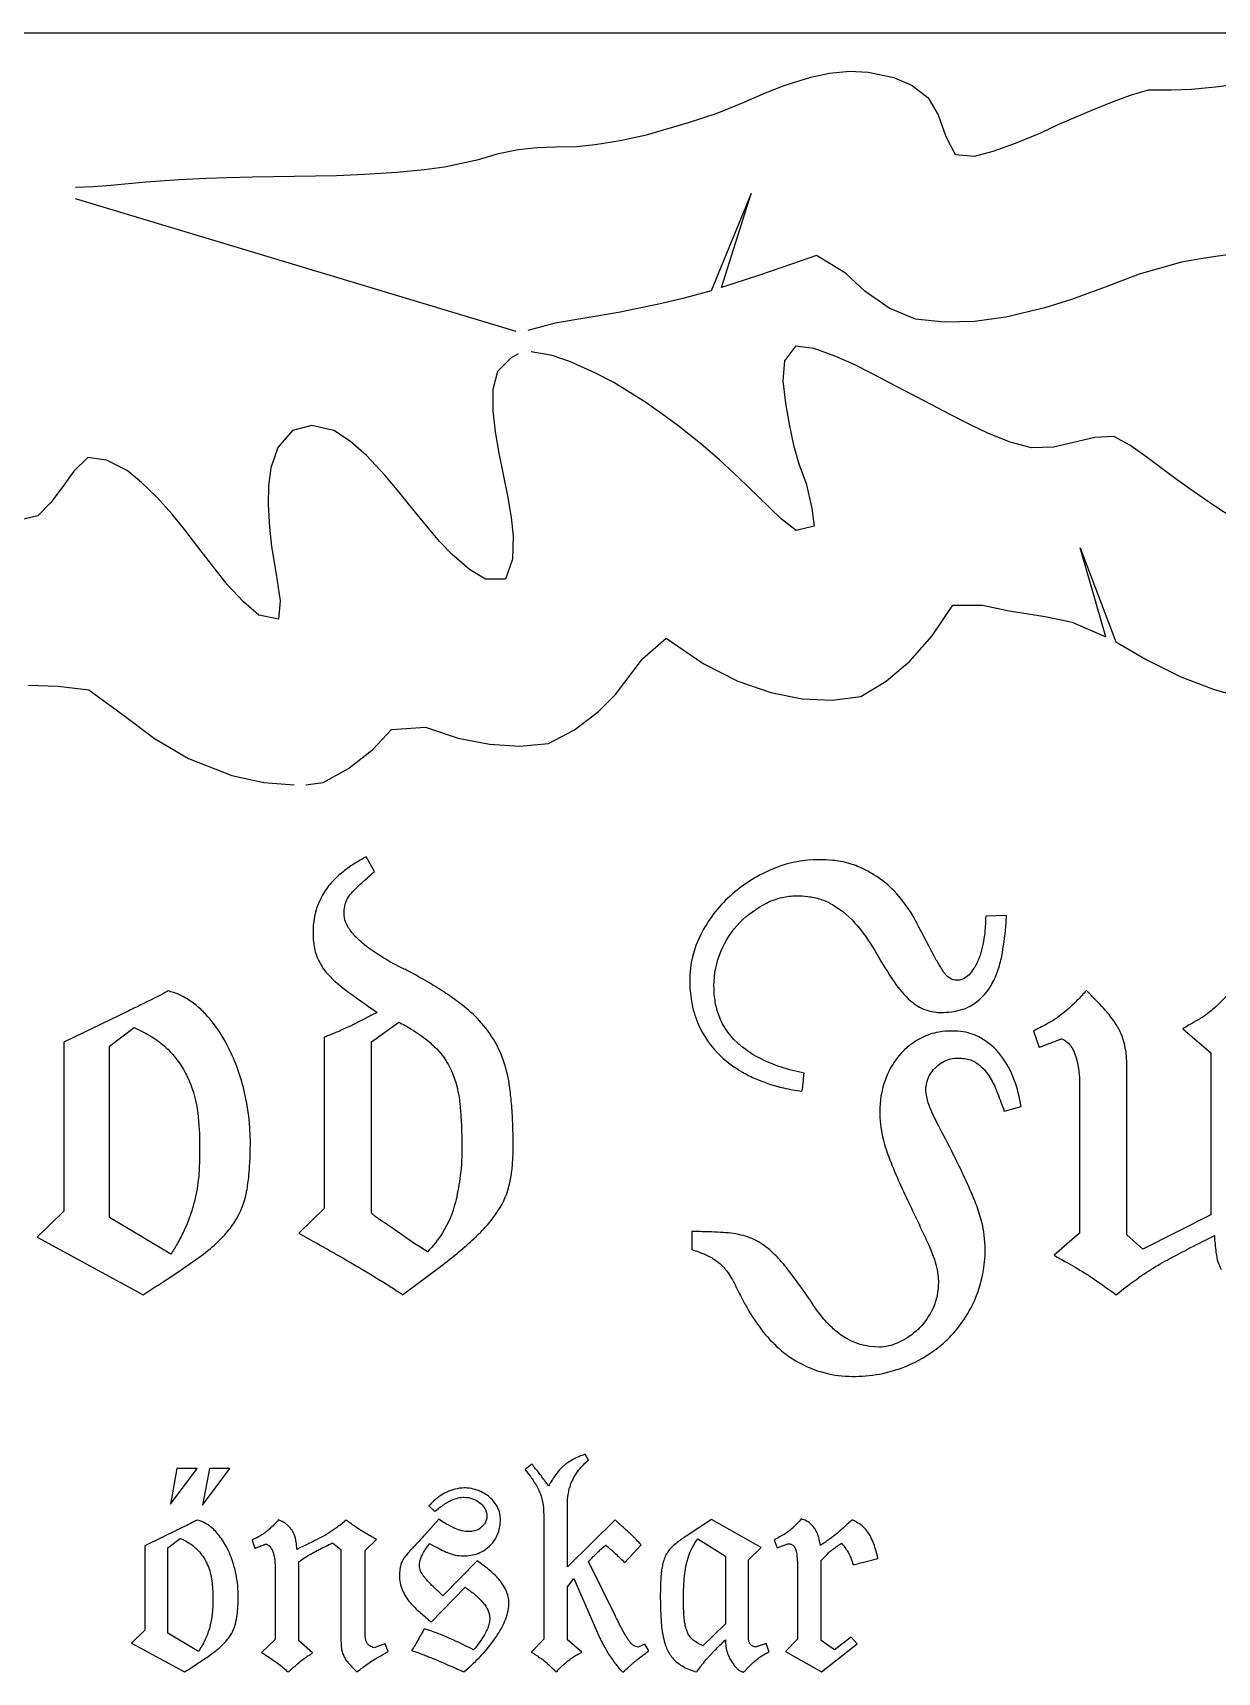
# Model space of a CAD drawing. Extents: x 9 to 156, y 170 to 274.
# Drawn here: x 38.55 to 71.75, y 228.34 to 274.33 of the extents above; entities that cross this region are included whole.
import ezdxf

# ---------------------------------------------------------------- set-up
doc = ezdxf.new("R2010")
doc.units = 0
for name, color, linetype in [('40FF', 7, 'CONTINUOUS'), ('BORDER', 7, 'CONTINUOUS'), ('TEXT', 7, 'CONTINUOUS')]:
    doc.layers.add(name, color=color, linetype=linetype)

msp = doc.modelspace()

# ---------------------------------------------------------------- linework, layer by layer
at = {"layer": '40FF', "color": 5}
for p, q in [((60.361, 273.084), (60.888, 273.195)), ((60.888, 273.195), (61.448, 273.251)), ((61.448, 273.251), (61.972, 273.225)), ((61.972, 273.225), (62.69, 273.077)), ((59.09, 272.646), (59.62, 272.85)), ((59.62, 272.85), (60.361, 273.084)), ((62.69, 273.077), (63.201, 272.853)), ((63.201, 272.853), (63.649, 272.507)), ((69.321, 272.58), (69.828, 272.727)), ((69.828, 272.727), (70.468, 272.727)), ((70.468, 272.727), (71.033, 272.752)), ((71.033, 272.752), (71.711, 272.813)), ((71.711, 272.813), (72.479, 272.908)), ((57.733, 272.08), (58.497, 272.381)), ((58.497, 272.381), (59.09, 272.646)), ((63.649, 272.507), (63.935, 272.028)), ((68.171, 272.13), (68.821, 272.395)), ((68.821, 272.395), (69.321, 272.58)), ((55.755, 271.469), (56.937, 271.81)), ((56.937, 271.81), (57.733, 272.08)), ((63.935, 272.028), (64.146, 271.418)), ((67.296, 271.754), (68.171, 272.13)), ((55.016, 271.308), (55.755, 271.469)), ((64.146, 271.418), (64.405, 270.914)), ((66.097, 271.238), (66.809, 271.525)), ((66.809, 271.525), (67.296, 271.754)), ((51.042, 270.774), (51.608, 270.947)), ((51.608, 270.947), (52.162, 271.055)), ((52.162, 271.055), (52.689, 271.112)), ((52.689, 271.112), (53.205, 271.133)), ((53.205, 271.133), (53.795, 271.138)), ((53.795, 271.138), (54.317, 271.195)), ((54.317, 271.195), (55.016, 271.308)), ((64.405, 270.914), (64.955, 270.869)), ((64.955, 270.869), (65.478, 271.011)), ((65.478, 271.011), (66.097, 271.238)), ((47.852, 270.361), (48.754, 270.417)), ((48.754, 270.417), (49.533, 270.492)), ((49.533, 270.492), (50.089, 270.567)), ((50.089, 270.567), (51.042, 270.774)), ((39.75, 269.998), (40.243, 270.021)), ((40.243, 270.021), (40.738, 270.059)), ((40.738, 270.059), (41.723, 270.149)), ((41.723, 270.149), (42.656, 270.216)), ((42.656, 270.216), (43.423, 270.252)), ((43.423, 270.252), (43.99, 270.272)), ((43.99, 270.272), (44.706, 270.289)), ((44.706, 270.289), (45.889, 270.312)), ((45.889, 270.312), (47.064, 270.329)), ((47.064, 270.329), (47.852, 270.361)), ((52.105, 265.949), (39.75, 269.671)), ((58.691, 269.825), (57.572, 267.096)), ((57.86, 267.183), (58.691, 269.825)), ((72.493, 268.169), (71.395, 268.013)), ((59.576, 267.757), (58.927, 267.528)), ((60.519, 268.08), (59.576, 267.757)), ((61.335, 267.587), (60.519, 268.08)), ((70.752, 267.894), (69.572, 267.559)), ((71.395, 268.013), (70.752, 267.894)), ((58.927, 267.528), (57.86, 267.183)), ((61.874, 267.087), (61.335, 267.587)), ((68.617, 267.2), (67.666, 266.851)), ((69.572, 267.559), (68.617, 267.2)), ((56.186, 266.738), (54.973, 266.487)), ((56.776, 266.877), (56.186, 266.738)), ((57.572, 267.096), (56.776, 266.877)), ((62.556, 266.606), (61.874, 267.087)), ((67.666, 266.851), (66.925, 266.617)), ((54.085, 266.335), (53.2, 266.19)), ((54.973, 266.487), (54.085, 266.335)), ((63.295, 266.298), (62.556, 266.606)), ((64.106, 266.213), (63.295, 266.298)), ((65.829, 266.355), (64.952, 266.236)), ((66.925, 266.617), (65.829, 266.355)), ((53.2, 266.19), (52.434, 265.98)), ((64.952, 266.236), (64.106, 266.213)), ((53.109, 265.274), (52.519, 265.384)), ((59.933, 265.542), (59.624, 265.125)), ((60.456, 265.476), (59.933, 265.542)), ((61.067, 265.255), (60.456, 265.476)), ((51.958, 265.209), (51.581, 264.833)), ((52.159, 265.33), (51.958, 265.209)), ((53.628, 265.098), (53.109, 265.274)), ((54.325, 264.78), (53.628, 265.098)), ((59.624, 265.125), (59.576, 264.57)), ((61.559, 265.033), (61.067, 265.255)), ((62.076, 264.777), (61.559, 265.033)), ((51.581, 264.833), (51.446, 264.325)), ((54.84, 264.52), (54.325, 264.78)), ((55.285, 264.243), (54.84, 264.52)), ((59.576, 264.57), (59.65, 263.943)), ((62.75, 264.421), (62.076, 264.777)), ((51.446, 264.325), (51.446, 263.725)), ((55.733, 263.957), (55.285, 264.243)), ((63.562, 263.995), (62.75, 264.421)), ((64.253, 263.633), (63.562, 263.995)), ((51.446, 263.725), (51.516, 263.137)), ((56.185, 263.646), (55.733, 263.957)), ((56.638, 263.313), (56.185, 263.646)), ((59.65, 263.943), (59.751, 263.357)), ((64.836, 263.338), (64.253, 263.633)), ((45.835, 263.174), (45.419, 262.695)), ((46.373, 263.317), (45.835, 263.174)), ((46.992, 263.179), (46.373, 263.317)), ((47.456, 262.869), (46.992, 263.179)), ((51.516, 263.137), (51.617, 262.543)), ((57.224, 262.848), (56.638, 263.313)), ((59.751, 263.357), (59.881, 262.766)), ((65.326, 263.103), (64.836, 263.338)), ((65.95, 262.847), (65.326, 263.103)), ((45.419, 262.695), (45.22, 262.128)), ((47.907, 262.469), (47.456, 262.869)), ((57.799, 262.356), (57.224, 262.848)), ((59.881, 262.766), (60.029, 262.243)), ((66.553, 262.693), (65.95, 262.847)), ((67.165, 262.706), (66.553, 262.693)), ((67.726, 262.835), (67.165, 262.706)), ((68.321, 262.98), (67.726, 262.835)), ((68.856, 263.008), (68.321, 262.98)), ((69.307, 262.762), (68.856, 263.008)), ((69.755, 262.446), (69.307, 262.762)), ((40.093, 262.422), (39.706, 262.031)), ((40.613, 262.341), (40.093, 262.422)), ((41.193, 262.049), (40.613, 262.341)), ((45.22, 262.128), (45.163, 261.621)), ((48.427, 261.911), (47.907, 262.469)), ((51.617, 262.543), (51.86, 261.345)), ((58.356, 261.841), (57.799, 262.356)), ((60.029, 262.243), (60.228, 261.686)), ((70.465, 261.913), (69.755, 262.446)), ((39.706, 262.031), (39.399, 261.617)), ((41.601, 261.72), (41.193, 262.049)), ((42.018, 261.315), (41.601, 261.72)), ((48.809, 261.454), (48.427, 261.911)), ((58.883, 261.323), (58.356, 261.841)), ((60.228, 261.686), (60.393, 260.993)), ((70.994, 261.529), (70.465, 261.913)), ((39.399, 261.617), (39.056, 261.154)), ((42.458, 260.829), (42.018, 261.315)), ((45.163, 261.621), (45.152, 261.095)), ((49.24, 260.922), (48.809, 261.454)), ((51.86, 261.345), (51.959, 260.734)), ((59.537, 260.684), (58.883, 261.323)), ((71.66, 261.07), (70.994, 261.529)), ((38.689, 260.777), (38.175, 260.655)), ((39.056, 261.154), (38.689, 260.777)), ((42.817, 260.392), (42.458, 260.829)), ((45.152, 261.095), (45.187, 260.451)), ((49.951, 260.062), (49.24, 260.922)), ((60.393, 260.993), (60.456, 260.488)), ((72.233, 260.697), (71.66, 261.07)), ((43.268, 259.786), (42.817, 260.392)), ((45.187, 260.451), (45.243, 259.919)), ((51.959, 260.734), (52.014, 260.219)), ((59.952, 260.367), (59.537, 260.684)), ((60.456, 260.488), (59.952, 260.367)), ((45.243, 259.919), (45.373, 259.147)), ((50.311, 259.698), (49.951, 260.062)), ((52.014, 260.219), (52.001, 259.565)), ((67.914, 259.883), (68.909, 257.247)), ((68.633, 257.39), (67.914, 259.883)), ((43.632, 259.318), (43.268, 259.786)), ((50.796, 259.279), (50.311, 259.698)), ((52.001, 259.565), (51.803, 259.004)), ((44.002, 258.854), (43.632, 259.318)), ((45.373, 259.147), (45.484, 258.399)), ((51.239, 259.005), (50.796, 259.279)), ((51.803, 259.004), (51.239, 259.005)), ((44.454, 258.366), (44.002, 258.854)), ((44.892, 257.999), (44.454, 258.366)), ((45.44, 257.885), (44.892, 257.999)), ((45.484, 258.399), (45.44, 257.885)), ((63.763, 257.418), (64.345, 258.277)), ((64.345, 258.277), (65.174, 258.28)), ((65.174, 258.28), (65.919, 258.12)), ((65.919, 258.12), (66.929, 257.953)), ((66.929, 257.953), (67.691, 257.8)), ((67.691, 257.8), (68.633, 257.39)), ((55.648, 256.769), (56.31, 257.352)), ((56.31, 257.352), (57.346, 256.641)), ((63.138, 256.707), (63.763, 257.418)), ((68.909, 257.247), (69.766, 256.752)), ((54.885, 255.767), (55.648, 256.769)), ((57.346, 256.641), (58.318, 256.147)), ((62.471, 256.141), (63.138, 256.707)), ((69.766, 256.752), (70.736, 256.265)), ((58.318, 256.147), (59.241, 255.825)), ((70.736, 256.265), (71.669, 255.908)), ((38.427, 256.034), (39.267, 256.001)), ((39.267, 256.001), (40.126, 255.901)), ((40.126, 255.901), (41.171, 255.133)), ((54.414, 255.294), (54.885, 255.767)), ((59.241, 255.825), (60.123, 255.646)), ((60.965, 255.606), (61.764, 255.714)), ((61.764, 255.714), (62.471, 256.141)), ((71.669, 255.908), (72.168, 255.771)), ((53.733, 254.777), (54.414, 255.294)), ((60.123, 255.646), (60.965, 255.606)), ((41.171, 255.133), (41.963, 254.531)), ((48.08, 254.226), (48.612, 254.788)), ((48.612, 254.788), (49.561, 254.849)), ((49.561, 254.849), (50.479, 254.542)), ((53.009, 254.396), (53.733, 254.777)), ((41.963, 254.531), (42.915, 253.975)), ((50.479, 254.542), (51.359, 254.372)), ((51.359, 254.372), (52.203, 254.322)), ((52.203, 254.322), (53.009, 254.396)), ((42.915, 253.975), (44.128, 253.495)), ((47.405, 253.691), (48.08, 254.226)), ((44.128, 253.495), (45.028, 253.298)), ((46.688, 253.298), (47.405, 253.691)), ((45.028, 253.298), (45.876, 253.233)), ((46.207, 253.239), (46.688, 253.298))]:
    msp.add_line(p, q, dxfattribs=at)
at = {"layer": 'BORDER', "color": 3}
msp.add_line((8.965, 274.331), (156.213, 274.331), dxfattribs=at)
at = {"layer": 'TEXT', "color": 1}
for p, q in [((48.13, 250.803), (47.893, 251.214)), ((65.85, 249.57), (65.265, 249.555)), ((48.967, 248.069), (48.556, 248.274)), ((41.244, 246.899), (39.419, 246.014)), ((48.051, 246.03), (48.81, 246.583)), ((40.699, 245.904), (41.394, 246.425)), ((46.723, 246.157), (46.723, 241.352)), ((48.051, 241.225), (48.051, 246.03)), ((66.603, 246.33), (66.761, 245.872)), ((70.791, 246.393), (71.581, 245.714)), ((39.419, 246.014), (39.419, 241.273)), ((40.699, 241.099), (40.699, 245.904)), ((71.581, 245.714), (71.581, 241.178)), ((69.226, 240.609), (69.226, 245.256)), ((67.899, 244.797), (67.899, 244.26)), ((65.787, 244.086), (66.261, 244.212)), ((67.899, 244.26), (67.899, 240.657)), ((39.419, 241.273), (38.676, 240.546)), ((42.422, 240.072), (40.699, 241.099)), ((46.723, 241.352), (46.012, 240.657)), ((71.581, 241.178), (69.669, 240.214)), ((38.676, 240.546), (41.647, 238.934)), ((46.012, 240.657), (46.336, 240.475)), ((57.031, 240.704), (57.031, 240.198)), ((67.899, 240.657), (67.188, 240.04)), ((69.669, 240.214), (69.226, 240.609)), ((49.616, 240.135), (49.371, 240.293)), ((48.92, 238.934), (49.979, 239.724)), ((52.537, 234.184), (52.356, 234.026)), ((54.126, 234.295), (54.039, 234.461)), ((42.412, 233.054), (43.163, 234.058)), ((42.594, 234.058), (42.412, 233.054)), ((43.163, 234.058), (42.594, 234.058)), ((43.313, 233.03), (44.072, 234.058)), ((43.503, 234.058), (43.313, 233.03)), ((44.072, 234.058), (43.503, 234.058)), ((49.654, 233.007), (49.82, 232.857)), ((53.541, 232.588), (53.541, 233.062)), ((42.606, 232.335), (41.693, 231.892)), ((49.93, 232.635), (49.551, 232.209)), ((52.877, 232.572), (52.877, 229.269)), ((54.877, 232.62), (53.541, 231.3)), ((53.541, 231.3), (53.541, 232.588)), ((57.582, 232.627), (56.87, 232.161)), ((58.972, 231.845), (57.582, 232.627)), ((60.095, 232.643), (60.095, 232.643)), ((41.693, 231.892), (41.693, 229.522)), ((42.333, 231.837), (42.681, 232.098)), ((42.333, 229.435), (42.333, 231.837)), ((44.697, 232.05), (44.776, 231.821)), ((46.867, 231.928), (46.957, 231.972)), ((46.957, 231.972), (47.187, 231.782)), ((47.187, 231.782), (47.187, 229.498)), ((47.866, 231.758), (48.19, 232.066)), ((49.677, 231.956), (49.677, 231.956)), ((55.145, 231.418), (55.603, 231.916)), ((57.194, 232.09), (57.969, 231.6)), ((58.617, 231.497), (58.972, 231.845)), ((59.337, 232.058), (59.423, 231.829)), ((59.423, 231.829), (59.716, 231.948)), ((46.009, 229.229), (46.009, 231.442)), ((47.866, 229.466), (47.866, 231.758)), ((51.005, 231.466), (50.049, 230.486)), ((54.884, 229.917), (54.134, 231.45)), ((57.969, 231.6), (57.969, 229.703)), ((58.617, 229.308), (58.617, 231.497)), ((60.656, 231.482), (60.743, 231.572)), ((60.656, 229.237), (60.656, 231.482)), ((61.549, 231.355), (62.244, 231.537)), ((45.345, 231.26), (45.345, 231.015)), ((45.345, 231.015), (45.345, 229.261)), ((53.541, 230.739), (53.723, 230.976)), ((53.723, 230.976), (54.45, 229.301)), ((59.992, 231.173), (59.992, 229.269)), ((49.717, 229.751), (50.673, 230.731)), ((53.541, 229.253), (53.541, 230.739)), ((56.791, 230.415), (56.791, 230.415)), ((41.693, 229.522), (41.322, 229.158)), ((57.969, 229.703), (57.337, 229.087)), ((41.322, 229.158), (42.807, 228.352)), ((43.195, 228.921), (42.333, 229.435)), ((45.345, 229.261), (44.966, 228.898)), ((46.396, 228.89), (46.009, 229.229)), ((48.427, 229.143), (48.111, 229.032)), ((48.514, 228.921), (48.427, 229.143)), ((52.877, 229.269), (52.522, 228.906)), ((53.944, 228.906), (53.541, 229.253)), ((55.706, 229.127), (55.525, 229.048)), ((55.825, 228.945), (55.706, 229.127)), ((59.107, 229.151), (58.83, 229.056)), ((59.194, 228.913), (59.107, 229.151)), ((59.992, 229.269), (59.652, 228.929)), ((61.028, 228.969), (60.656, 229.237)), ((60.664, 228.352), (61.66, 229.143)), ((61.494, 229.332), (61.028, 228.969)), ((61.66, 229.143), (61.494, 229.332)), ((59.652, 228.929), (60.664, 228.352)), ((47.637, 228.352), (47.637, 228.352)), ((50.487, 228.419), (50.633, 228.352))]:
    msp.add_line(p, q, dxfattribs=at)
for points in [[(47.893, 251.214, 0.025466), (47.469, 250.959, 0.032537), (47.123, 250.691, 0.041372), (46.855, 250.411, 0.026892), (46.739, 250.25)], [(60.587, 251.135, 0.092966), (59.381, 250.908, 0.009012), (59.26, 250.858)], [(61.828, 250.882, 0.049438), (61.412, 251.036, 0.038676), (60.979, 251.115, 0.026921), (60.587, 251.135)], [(47.529, 250.25, -0.013377), (47.922, 250.62, -0.004959), (48.13, 250.803)], [(59.26, 250.858), (59.26, 250.858, 0.084091), (58.098, 250.116)], [(62.697, 250.258, 0.062434), (62.133, 250.712, 0.025398), (61.828, 250.882)], [(46.739, 250.25, 0.123061), (46.415, 249.291, 0.021194), (46.407, 249.096)], [(47.276, 249.634, -0.052659), (47.296, 249.829, -0.11654), (47.456, 250.168, -0.029625), (47.529, 250.25)], [(63.29, 249.444), (63.29, 249.444, 0.068528), (62.697, 250.258)], [(58.098, 250.116), (58.098, 250.116, 0.093621), (57.276, 249.033)], [(58.375, 249.373), (58.375, 249.373, -0.083908), (59.118, 249.918)], [(59.118, 249.918, -0.059551), (59.559, 250.078, -0.056669), (59.955, 250.124)], [(59.955, 250.124, -0.03115), (60.278, 250.104, -0.045468), (60.632, 250.028, -0.057265), (60.967, 249.879)], [(60.967, 249.879), (60.967, 249.879, -0.086274), (61.678, 249.27)], [(47.395, 249.238, -0.053496), (47.318, 249.395, -0.087024), (47.276, 249.634)], [(57.845, 248.575), (57.845, 248.575, -0.092519), (58.375, 249.373)], [(61.678, 249.27), (61.678, 249.27, -0.04419), (62.215, 248.488)], [(63.716, 248.63, 0.004456), (63.348, 249.334, 0.000541), (63.29, 249.444)], [(65.265, 249.555, -0.021217), (65.239, 249.105, -0.024387), (65.186, 248.755, -0.031171), (65.106, 248.453, -0.033534), (65.013, 248.227)], [(65.732, 248.519, 0.023853), (65.836, 249.365, 0.005042), (65.85, 249.57)], [(46.407, 249.096, 0.025813), (46.42, 248.83, 0.032439), (46.459, 248.595, 0.035868), (46.518, 248.409)], [(47.703, 248.875, -0.051674), (47.45, 249.156, -0.016296), (47.395, 249.238)], [(48.122, 248.551), (48.122, 248.551, -0.040057), (47.703, 248.875)], [(57.276, 249.033), (57.276, 249.033, 0.117794), (56.968, 247.753)], [(46.518, 248.409, 0.074373), (46.758, 248.001, 0.018855), (46.85, 247.895)], [(48.556, 248.274), (48.556, 248.274, -0.007503), (48.122, 248.551)], [(57.648, 247.595), (57.648, 247.595, -0.102851), (57.845, 248.575)], [(62.215, 248.488), (62.215, 248.488, 0.019203), (62.697, 247.706)], [(64.072, 248.006, -0.01422), (63.922, 248.25, -0.010669), (63.763, 248.539, -0.002554), (63.716, 248.63)], [(65.439, 247.65, 0.045252), (65.615, 248.053, 0.035865), (65.726, 248.488, 0.002177), (65.732, 248.519)], [(46.85, 247.895, 0.021304), (47.032, 247.716, 0.01752), (47.248, 247.535, 0.010294), (47.411, 247.413)], [(50.532, 247.105, 0.016813), (50.121, 247.396, 0.013205), (49.639, 247.696, 0.010591), (49.086, 248.006, 0.001909), (48.967, 248.069)], [(64.459, 247.753, -0.139726), (64.264, 247.809, -0.039592), (64.204, 247.852, -0.034009), (64.147, 247.907, -0.028535), (64.093, 247.975, -0.009931), (64.072, 248.006)], [(65.013, 248.227, -0.023166), (64.937, 248.091, -0.029397), (64.857, 247.977, -0.060392), (64.73, 247.85, -0.080166), (64.594, 247.776, -0.084291), (64.459, 247.753)], [(42.343, 247.453, -0.003347), (42.256, 247.406, -0.004345), (42.04, 247.293, -0.00273), (41.766, 247.155, -0.001872), (41.433, 246.991, -0.000825), (41.244, 246.899)], [(43.259, 246.939, 0.044998), (42.93, 247.2, 0.065909), (42.494, 247.411, 0.023189), (42.343, 247.453)], [(47.411, 247.413, 0.003778), (47.882, 247.079, 0.001763), (48.209, 246.852)], [(56.968, 247.753, 0.043888), (57.018, 247.158, 0.056806), (57.197, 246.552)], [(58.303, 245.998, -0.140293), (57.74, 246.904, -0.043559), (57.664, 247.293, -0.027812), (57.648, 247.595)], [(62.697, 247.706, 0.066592), (63.161, 247.177, 0.01329), (63.258, 247.097)], [(64.894, 247.065, 0.101859), (65.343, 247.495, 0.026109), (65.439, 247.65)], [(68.089, 247.469, -0.011558), (67.824, 247.183, -0.012939), (67.646, 247.01)], [(68.657, 246.868, 0.007649), (68.474, 247.071, 0.005821), (68.254, 247.301, 0.003047), (68.089, 247.469)], [(72.182, 247.469, -0.002912), (71.889, 247.179, -0.002798), (71.755, 247.05)], [(51.465, 246.101, 0.056466), (51.006, 246.687, 0.037291), (50.532, 247.105)], [(63.258, 247.097, 0.109435), (63.703, 246.887, 0.044018), (63.935, 246.854, 0.01349), (64.017, 246.852)], [(64.017, 246.852, 0.030765), (64.304, 246.869, 0.037434), (64.559, 246.92, 0.054999), (64.829, 247.027, 0.016337), (64.894, 247.065)], [(67.646, 247.01, -0.015197), (67.44, 246.832, -0.014679), (67.29, 246.718)], [(71.755, 247.05, -0.017016), (71.582, 246.896, -0.016217), (71.455, 246.797)], [(43.994, 245.951, 0.054537), (43.514, 246.669, 0.027557), (43.259, 246.939)], [(47.79, 246.639, -0.008616), (47.512, 246.499, -0.00137), (47.474, 246.48)], [(48.209, 246.852, 0.002563), (47.927, 246.71, 0.002203), (47.79, 246.639)], [(48.81, 246.583, -0.015721), (49.16, 246.385, -0.034194), (49.619, 246.064, -0.015952), (49.758, 245.943)], [(57.197, 246.552), (57.197, 246.552, 0.104283), (57.837, 245.627)], [(66.959, 246.512), (66.959, 246.512, -0.004768), (66.603, 246.33)], [(67.29, 246.718, -0.027669), (67.021, 246.546, -0.006909), (66.959, 246.512)], [(69.005, 246.37, 0.021854), (68.917, 246.524, 0.022643), (68.786, 246.71, 0.016728), (68.657, 246.868)], [(71.17, 246.615, 0.003021), (71.093, 246.571, 0.003255), (70.955, 246.491, 0.002371), (70.791, 246.393)], [(71.455, 246.797, -0.027471), (71.188, 246.625, -0.001961), (71.17, 246.615)], [(41.394, 246.425, -0.032781), (41.832, 246.203, -0.047009), (42.242, 245.904, -0.014079), (42.335, 245.817)], [(47.15, 246.33, -0.008826), (46.983, 246.258, -0.004915), (46.845, 246.203, -0.00318), (46.723, 246.157)], [(47.474, 246.48, -0.003311), (47.236, 246.369, -0.000994), (47.15, 246.33)], [(51.907, 244.845, 0.049137), (51.727, 245.554, 0.048869), (51.465, 246.101)], [(63.471, 246.141), (63.471, 246.141, 0.100334), (62.839, 245.643)], [(64.317, 246.33, 0.043992), (63.949, 246.299, 0.074144), (63.471, 246.141)], [(65.115, 246.141, 0.065317), (64.771, 246.277, 0.042199), (64.485, 246.324, 0.020635), (64.317, 246.33)], [(65.692, 245.643), (65.692, 245.643, 0.10303), (65.115, 246.141)], [(66.974, 245.951, 0.003577), (67.228, 246.05, 0.000662), (67.259, 246.062)], [(67.259, 246.062, -0.003693), (67.311, 246.083, -0.004334), (67.343, 246.094, -0.00466), (67.36, 246.1, -0.007232), (67.373, 246.105, -0.012702), (67.384, 246.108, -0.017454), (67.389, 246.109, -0.023366), (67.392, 246.109, -0.014748), (67.393, 246.109)], [(67.393, 246.109, -0.165471), (67.674, 245.88, -0.021414), (67.701, 245.833)], [(69.179, 245.864), (69.179, 245.864, 0.074685), (69.005, 246.37)], [(42.335, 245.817, -0.073949), (42.822, 245.166, -0.01437), (42.888, 245.035)], [(44.476, 244.655, 0.029113), (44.269, 245.335, 0.031936), (43.994, 245.951)], [(49.758, 245.943, -0.070472), (50.172, 245.437, -0.029216), (50.287, 245.216)], [(57.837, 245.627, 0.058775), (58.448, 245.177, 0.027461), (58.825, 244.987)], [(60.176, 245.145, -0.028508), (59.536, 245.315, -0.035275), (58.985, 245.54, -0.048276), (58.476, 245.854, -0.021421), (58.303, 245.998)], [(62.839, 245.643, 0.071051), (62.515, 245.123, 0.021759), (62.436, 244.924)], [(63.867, 245.311, -0.040861), (64.008, 245.425, -0.053144), (64.176, 245.515, -0.096396), (64.475, 245.572)], [(64.475, 245.572, -0.029466), (64.633, 245.563, -0.039863), (64.792, 245.532, -0.058558), (64.959, 245.463, -0.023113), (65.012, 245.43)], [(66.064, 244.963), (66.064, 244.963, 0.077689), (65.692, 245.643)], [(66.761, 245.872, 0.005039), (66.792, 245.883, 0.002275), (66.838, 245.9, 0.001296), (66.898, 245.923, 0.000839), (66.974, 245.951)], [(67.701, 245.833, -0.039858), (67.785, 245.632, -0.032887), (67.845, 245.4, -0.003887), (67.851, 245.366)], [(69.226, 245.256, 0.014091), (69.22, 245.504, 0.013985), (69.204, 245.693, 0.016364), (69.179, 245.864)], [(50.287, 245.216, -0.041755), (50.43, 244.809, -0.034558), (50.517, 244.342, -0.004084), (50.524, 244.276)], [(60.153, 244.908, -0.009264), (60.165, 245.053, -0.004952), (60.176, 245.145)], [(63.59, 244.687, -0.057177), (63.612, 244.883, -0.094316), (63.733, 245.156, -0.054143), (63.867, 245.311)], [(65.012, 245.43, -0.087751), (65.324, 245.12, -0.011641), (65.36, 245.066)], [(67.851, 245.366, -0.028153), (67.892, 245.018, -0.015547), (67.899, 244.797)], [(42.888, 245.035), (42.888, 245.035, -0.070314), (43.157, 244.149)], [(44.65, 243.217), (44.65, 243.217, 0.060281), (44.476, 244.655)], [(52.018, 243.091, 0.011254), (52.002, 243.826, 0.011821), (51.966, 244.368, 0.0147), (51.907, 244.845)], [(58.825, 244.987, 0.046036), (59.598, 244.733, 0.024327), (60.113, 244.639)], [(60.113, 244.639, 0.011158), (60.136, 244.769, 0.010347), (60.147, 244.85, 0.009919), (60.153, 244.908)], [(62.436, 244.924), (62.436, 244.924, 0.084231), (62.294, 244.071)], [(63.851, 243.857, -0.021983), (63.725, 244.124, -0.022098), (63.655, 244.313, -0.028), (63.611, 244.487, -0.035584), (63.591, 244.645, -0.011879), (63.59, 244.687)], [(65.36, 245.066, -0.045839), (65.56, 244.68, -0.01001), (65.597, 244.584)], [(66.261, 244.212), (66.261, 244.212, 0.045779), (66.064, 244.963)], [(50.524, 244.276, -0.011578), (50.558, 243.844, -0.010462), (50.578, 243.267, -0.003789), (50.58, 242.996)], [(65.597, 244.584), (65.597, 244.584, 0.007892), (65.787, 244.086)], [(43.157, 244.149), (43.157, 244.149, -0.038662), (43.228, 243.217)], [(62.294, 244.071, 0.054994), (62.374, 243.365, 0.037637), (62.547, 242.798)], [(64.42, 242.751, 0.002346), (63.984, 243.601, 0.000904), (63.851, 243.857)], [(43.228, 243.217), (43.228, 243.217, -0.005933), (43.22, 242.553)], [(44.547, 241.834, 0.012166), (44.582, 242.049, 0.010248), (44.61, 242.284, 0.011193), (44.636, 242.63, 0.011361), (44.65, 243.113, 0.002025), (44.65, 243.217)], [(50.58, 242.996, -0.034567), (50.522, 242.181, -0.024623), (50.398, 241.526)], [(51.947, 242.174, 0.020912), (51.995, 242.551, 0.017637), (52.017, 242.966, 0.004497), (52.018, 243.091)], [(43.22, 242.553, -0.023664), (43.191, 242.15, -0.016333), (43.141, 241.818)], [(62.547, 242.798), (62.547, 242.798, 0.021385), (63.108, 241.51)], [(64.989, 241.486), (64.989, 241.486, 0.022467), (64.42, 242.751)], [(51.654, 241.384), (51.654, 241.384, 0.089933), (51.947, 242.174)], [(43.141, 241.818, -0.022012), (43.06, 241.47, -0.019022), (42.944, 241.104, -0.004917), (42.904, 240.996)], [(44.121, 240.846, 0.109772), (44.541, 241.8, 0.003355), (44.547, 241.834)], [(50.398, 241.526, -0.08245), (50.034, 240.67, -0.049985), (49.616, 240.135)], [(63.108, 241.51), (63.108, 241.51, -0.007058), (63.677, 240.301)], [(65.25, 240.198, 0.061999), (65.148, 240.998, 0.033266), (64.989, 241.486)], [(42.904, 240.996, -0.018965), (42.785, 240.719, -0.019318), (42.605, 240.373, -0.014078), (42.422, 240.072)], [(48.296, 241.028, -0.004802), (48.213, 241.086, -0.00469), (48.167, 241.119, -0.010792), (48.112, 241.16, -0.015862), (48.08, 241.188, -0.016724), (48.066, 241.201, -0.018327), (48.06, 241.209, -0.028632), (48.055, 241.216, -0.068802), (48.051, 241.222, -0.06577), (48.051, 241.225)], [(48.833, 240.657), (48.833, 240.657, 0.004235), (48.296, 241.028)], [(51.03, 240.609, 0.017179), (51.264, 240.855, 0.036645), (51.581, 241.265, 0.012592), (51.654, 241.384)], [(43.204, 239.977, 0.031126), (43.701, 240.38, 0.037979), (44.058, 240.763, 0.009315), (44.121, 240.846)], [(49.371, 240.293, -0.006681), (49.046, 240.509, -0.003355), (48.833, 240.657)], [(49.979, 239.724, 0.01107), (50.499, 240.135, 0.015082), (50.925, 240.509, 0.005448), (51.03, 240.609)], [(58.122, 240.657, 0.011567), (57.832, 240.682, 0.008624), (57.496, 240.697, 0.008089), (57.031, 240.704)], [(58.888, 240.42, 0.068149), (58.405, 240.607, 0.03206), (58.122, 240.657)], [(70.348, 239.906), (70.348, 239.906, -0.006816), (71.676, 240.594)], [(71.676, 240.594, 0.016955), (71.72, 240.118, 0.001265), (71.724, 240.088)], [(46.336, 240.475, -0.001141), (46.898, 240.158, -0.000293), (47.118, 240.032)], [(57.031, 240.198, -0.011329), (57.218, 240.134, -0.01006), (57.343, 240.085, -0.029189), (57.574, 239.974, -0.01434), (57.647, 239.929)], [(59.568, 239.827, 0.032758), (59.27, 240.139, 0.03937), (58.994, 240.355, 0.017699), (58.888, 240.42)], [(63.677, 240.301, -0.027916), (63.826, 239.92, -0.028815), (63.901, 239.632, -0.035343), (63.936, 239.366, -0.013221), (63.938, 239.282)], [(64.989, 238.863), (64.989, 238.863, 0.098043), (65.25, 240.198)], [(71.724, 240.088), (71.724, 240.088, 0.091087), (71.866, 239.645)], [(41.647, 238.934, 0.0037), (42.318, 239.37, 0.005051), (42.885, 239.752, 0.0047), (43.204, 239.977)], [(47.118, 240.032), (47.118, 240.032, -0.006666), (48.075, 239.471)], [(57.647, 239.929, -0.075795), (57.955, 239.662, -0.018503), (58.011, 239.59)], [(58.011, 239.59, -0.022583), (58.133, 239.403, -0.018964), (58.248, 239.19, -0.004819), (58.28, 239.124)], [(60.398, 238.697, 0.008392), (59.998, 239.271, 0.010801), (59.701, 239.664, 0.007024), (59.568, 239.827)], [(67.188, 240.04, 0.0009), (67.527, 239.843, 0.001534), (67.788, 239.693)], [(67.788, 239.693, -0.004361), (67.945, 239.601, -0.005418), (68.085, 239.516, -0.004407), (68.167, 239.464)], [(68.926, 238.934, -0.017675), (69.572, 239.423, -0.018843), (70.096, 239.763, -0.010682), (70.348, 239.906)], [(48.075, 239.471, -0.004056), (48.427, 239.255, -0.005105), (48.737, 239.056, -0.004307), (48.92, 238.934)], [(63.938, 239.282, -0.048928), (63.903, 238.914, -0.062385), (63.78, 238.539)], [(68.167, 239.464), (68.167, 239.464, -0.011251), (68.491, 239.242)], [(68.491, 239.242, 0.000972), (68.683, 239.106, 0.000601), (68.926, 238.934)], [(58.28, 239.124, 0.010399), (58.388, 238.907, 0.008838), (58.548, 238.614, 0.00309), (58.628, 238.476)], [(61.267, 237.765, -0.043464), (60.957, 238.01, -0.03501), (60.659, 238.334, -0.025939), (60.398, 238.697)], [(64.246, 237.733), (64.246, 237.733, 0.098957), (64.989, 238.863)], [(58.628, 238.476, 0.036351), (59.04, 237.876, 0.049197), (59.539, 237.363, 0.042368), (59.947, 237.077)], [(63.78, 238.539, -0.080821), (63.422, 238.015, -0.008806), (63.377, 237.97)], [(62.278, 237.464), (62.278, 237.464, -0.149288), (61.267, 237.765)], [(63.377, 237.97), (63.377, 237.97, -0.085205), (62.839, 237.599)], [(62.839, 237.599, -0.038775), (62.606, 237.512, -0.053284), (62.346, 237.466, -0.015339), (62.278, 237.464)], [(63.068, 236.943, 0.061394), (63.889, 237.418, 0.035115), (64.246, 237.733)], [(59.947, 237.077, 0.068221), (60.765, 236.738, 0.063623), (61.519, 236.643)], [(61.519, 236.643, 0.044617), (62.285, 236.708, 0.057266), (63.068, 236.943)], [(52.672, 234.022, 0.001447), (52.575, 234.139, 0.000379), (52.537, 234.184)], [(53.419, 234.121, 0.054547), (53.225, 233.904, 0.003492), (53.213, 233.888)], [(53.679, 234.303, 0.039501), (53.493, 234.183, 0.019244), (53.419, 234.121)], [(54.039, 234.461, 0.012552), (53.865, 234.392, 0.013949), (53.736, 234.332, 0.008152), (53.679, 234.303)], [(53.766, 233.884, -0.034412), (53.885, 234.047, -0.019092), (53.989, 234.163, -0.018041), (54.126, 234.295)], [(52.356, 234.026, -0.011774), (52.505, 233.831, -0.011254), (52.591, 233.706, -0.011028), (52.648, 233.615)], [(52.648, 233.615, -0.021275), (52.728, 233.466, -0.02152), (52.781, 233.343, -0.011773), (52.802, 233.283)], [(52.775, 233.892), (52.775, 233.892, 0.011341), (52.672, 234.022)], [(52.873, 233.757), (52.873, 233.757, 0.004304), (52.775, 233.892)], [(53.011, 233.576, -0.003892), (52.934, 233.676, -0.004238), (52.887, 233.739, -0.001719), (52.873, 233.757)], [(53.213, 233.888, 0.006923), (53.142, 233.783, 0.005518), (53.066, 233.663, 0.003046), (53.011, 233.576)], [(53.592, 233.485, -0.054516), (53.697, 233.76, -0.022157), (53.766, 233.884)], [(50.159, 233.398, 0.041989), (49.986, 233.3, 0.036874), (49.796, 233.149, 0.02278), (49.654, 233.007)], [(49.82, 232.857, -0.009529), (49.955, 232.962, -0.008829), (50.049, 233.029, -0.010944), (50.135, 233.086, -0.025716), (50.263, 233.158, -0.006729), (50.286, 233.169)], [(50.657, 233.512, 0.063501), (50.379, 233.476, 0.043671), (50.159, 233.398)], [(50.286, 233.169, -0.054416), (50.479, 233.233, -0.052772), (50.649, 233.252)], [(50.649, 233.252, -0.08869), (50.875, 233.211, -0.002688), (50.882, 233.208)], [(51.001, 233.453, 0.045347), (50.794, 233.503, 0.034882), (50.657, 233.512)], [(50.882, 233.208), (50.882, 233.208, -0.075962), (51.088, 233.094)], [(51.325, 233.279), (51.325, 233.279, 0.086617), (51.001, 233.453)], [(51.566, 232.999), (51.566, 232.999, 0.097994), (51.325, 233.279)], [(52.802, 233.283), (52.802, 233.283, -0.061113), (52.865, 232.959)], [(53.541, 233.062, -0.038189), (53.561, 233.331, -0.024145), (53.592, 233.485)], [(51.088, 233.094, -0.079638), (51.206, 232.968, -0.023351), (51.23, 232.928)], [(51.281, 232.73, -0.074607), (51.264, 232.611, -0.076722), (51.212, 232.504, -0.049215), (51.153, 232.434, -0.011062), (51.135, 232.418)], [(51.23, 232.928, -0.07275), (51.273, 232.812, -0.051899), (51.281, 232.73)], [(51.661, 232.62, 0.04894), (51.645, 232.785, 0.081165), (51.566, 232.999)], [(52.865, 232.959, -0.010089), (52.874, 232.78, -0.005998), (52.877, 232.627, -0.001811), (52.877, 232.572)], [(43.155, 232.612, -0.003348), (43.112, 232.588, -0.004347), (43.004, 232.532, -0.00273), (42.867, 232.463, -0.001872), (42.7, 232.381, -0.000825), (42.606, 232.335)], [(43.613, 232.355, 0.044999), (43.449, 232.485, 0.06591), (43.231, 232.591, 0.023189), (43.155, 232.612)], [(43.981, 231.861, 0.054533), (43.741, 232.22, 0.027561), (43.613, 232.355)], [(45.041, 232.244, -0.027658), (44.906, 232.158, -0.006908), (44.875, 232.141)], [(45.219, 232.39, -0.015204), (45.116, 232.301, -0.014688), (45.041, 232.244)], [(45.44, 232.62, -0.011562), (45.308, 232.477, -0.012936), (45.219, 232.39)], [(45.705, 232.458, 0.037785), (45.622, 232.523, 0.030229), (45.519, 232.583, 0.016982), (45.44, 232.62)], [(45.855, 232.264, 0.057628), (45.777, 232.382, 0.033706), (45.705, 232.458)], [(45.926, 232.043), (45.926, 232.043, 0.074829), (45.855, 232.264)], [(47.337, 232.612, -0.018493), (47.063, 232.394, -0.0181), (46.841, 232.244, -0.020807), (46.626, 232.122)], [(47.55, 232.458, 0.003822), (47.483, 232.507, 0.00254), (47.401, 232.566, 0.001237), (47.337, 232.612)], [(47.708, 232.347), (47.708, 232.347, -0.017295), (47.55, 232.458)], [(47.894, 232.232, -0.005617), (47.771, 232.307, -0.004265), (47.708, 232.347)], [(48.19, 232.066, -0.002416), (48.06, 232.138, -0.003523), (47.952, 232.198, -0.003572), (47.894, 232.232)], [(50.337, 232.402, -0.017788), (50.094, 232.532, -0.016855), (49.93, 232.635)], [(50.792, 232.287, -0.058504), (50.582, 232.313, -0.044241), (50.395, 232.375, -0.01228), (50.337, 232.402)], [(51.135, 232.418, -0.073927), (51.008, 232.333, -0.076881), (50.864, 232.292, -0.032863), (50.792, 232.287)], [(51.408, 231.932), (51.408, 231.932, 0.099403), (51.598, 232.256)], [(51.598, 232.256), (51.598, 232.256, 0.084114), (51.661, 232.62)], [(55.094, 232.418, -0.002084), (54.994, 232.51, -0.001487), (54.877, 232.62)], [(55.264, 232.264), (55.264, 232.264, -0.001742), (55.094, 232.418)], [(55.422, 232.114), (55.422, 232.114, 0.012857), (55.264, 232.264)], [(59.724, 232.284), (59.724, 232.284, -0.041232), (59.554, 232.177)], [(59.89, 232.426, -0.01699), (59.784, 232.331, -0.012095), (59.724, 232.284)], [(60.095, 232.643, -0.009808), (59.972, 232.508, -0.011042), (59.89, 232.426)], [(60.466, 232.386, 0.10453), (60.287, 232.559, 0.046766), (60.169, 232.618, 0.023329), (60.095, 232.643)], [(60.633, 231.9, 0.029021), (60.599, 232.077, 0.035619), (60.549, 232.231, 0.047251), (60.474, 232.375, 0.004663), (60.466, 232.386)], [(61.277, 232.394, -0.009694), (61.133, 232.267, -0.003684), (61.087, 232.228)], [(61.518, 232.62, -0.001996), (61.329, 232.442, -0.000874), (61.277, 232.394)], [(62.023, 232.177, 0.078583), (61.871, 232.384, 0.046867), (61.723, 232.505, 0.030903), (61.584, 232.587, 0.011925), (61.518, 232.62)], [(42.681, 232.098, -0.032785), (42.9, 231.987, -0.047014), (43.105, 231.837, -0.014081), (43.151, 231.794)], [(43.151, 231.794, -0.073955), (43.395, 231.468, -0.01437), (43.428, 231.403)], [(44.222, 231.213, 0.029113), (44.118, 231.553, 0.031936), (43.981, 231.861)], [(44.875, 232.141), (44.875, 232.141, -0.004697), (44.697, 232.05)], [(44.776, 231.821, 0.00502), (44.792, 231.827, 0.002274), (44.815, 231.835, 0.001301), (44.845, 231.847, 0.000847), (44.883, 231.861)], [(44.883, 231.861, 0.003605), (45.01, 231.91, 0.000659), (45.025, 231.916)], [(45.025, 231.916, -0.003633), (45.052, 231.927, -0.004293), (45.067, 231.932, -0.004638), (45.076, 231.935, -0.007218), (45.083, 231.938, -0.012707), (45.088, 231.939, -0.017485), (45.091, 231.94, -0.02343), (45.092, 231.94, -0.014792), (45.093, 231.94)], [(45.093, 231.94, -0.081991), (45.173, 231.896, -0.07748), (45.229, 231.835, -0.040703), (45.255, 231.79)], [(45.255, 231.79, -0.053429), (45.312, 231.618, -0.018726), (45.326, 231.545)], [(45.954, 231.79, 0.02135), (45.933, 231.998, 0.005412), (45.926, 232.043)], [(46.626, 232.122), (46.626, 232.122, -0.007179), (45.954, 231.79)], [(46.325, 231.647, -0.007838), (46.524, 231.757, -0.005515), (46.633, 231.813)], [(46.633, 231.813, -0.003554), (46.843, 231.917, -0.000725), (46.867, 231.928)], [(49.227, 231.857, 0.01219), (49.09, 231.709, 0.012258), (49.002, 231.604)], [(49.551, 232.209, -0.004474), (49.375, 232.014, -0.004566), (49.261, 231.893, -0.001784), (49.227, 231.857)], [(49.464, 231.632, -0.016241), (49.504, 231.705, -0.016468), (49.567, 231.804, -0.013105), (49.643, 231.911, -0.004469), (49.677, 231.956)], [(49.677, 231.956, 0.01139), (49.939, 231.813, 0.012987), (50.144, 231.715, 0.002131), (50.171, 231.703)], [(51.084, 231.699, 0.051356), (51.274, 231.81, 0.051746), (51.408, 231.932)], [(54.399, 231.719, -0.010709), (54.504, 231.817, -0.011041), (54.57, 231.873, -0.011515), (54.616, 231.908)], [(54.616, 231.908, -0.016646), (54.846, 231.707, -0.002042), (54.88, 231.675)], [(55.603, 231.916, 0.010951), (55.473, 232.06, 0.00672), (55.422, 232.114)], [(56.515, 231.9, 0.096159), (56.311, 231.651, 0.012835), (56.29, 231.608)], [(56.87, 232.161, 0.012579), (56.653, 232.009, 0.013238), (56.515, 231.9)], [(56.87, 231.359), (56.87, 231.359, -0.112146), (57.194, 232.09)], [(59.554, 232.177, 0.003722), (59.481, 232.138, 0.00458), (59.337, 232.058)], [(59.716, 231.948, -0.051706), (59.779, 231.942, -0.103781), (59.858, 231.908, -0.095082), (59.91, 231.853, -0.057331), (59.937, 231.799, -0.041582), (59.953, 231.738)], [(60.889, 232.078, -0.001761), (60.772, 231.996, -0.001268), (60.633, 231.9)], [(61.087, 232.228), (61.087, 232.228, -0.019717), (60.889, 232.078)], [(60.909, 231.735, -0.013373), (60.97, 231.784, -0.01047), (61.043, 231.837)], [(61.043, 231.837, -0.002736), (61.13, 231.897, -0.002579), (61.17, 231.924)], [(61.17, 231.924, 0.00399), (61.195, 231.942, 0.005862), (61.211, 231.952, 0.007774), (61.219, 231.958, 0.01005), (61.222, 231.961, 0.017884), (61.225, 231.964)], [(61.225, 231.964), (61.225, 231.964, -0.000314), (61.344, 231.806)], [(61.344, 231.806, -0.019854), (61.392, 231.736, -0.017893), (61.423, 231.683)], [(62.244, 231.537, 0.021775), (62.176, 231.797, 0.043375), (62.023, 232.177)], [(43.428, 231.403), (43.428, 231.403, -0.070315), (43.562, 230.96)], [(45.326, 231.545, -0.026061), (45.343, 231.353, -0.010735), (45.345, 231.26)], [(46.009, 231.442), (46.009, 231.442, -0.029387), (46.325, 231.647)], [(48.871, 231.367, 0.02858), (48.852, 231.293, 0.027212), (48.837, 231.188, 0.015654), (48.832, 231.101, 0.006822), (48.832, 231.055)], [(49.002, 231.604, 0.047695), (48.916, 231.473, 0.041876), (48.871, 231.367)], [(49.393, 231.347, -0.072706), (49.418, 231.516, -0.044214), (49.464, 231.632)], [(49.425, 231.181), (49.425, 231.181, -0.096274), (49.393, 231.347)], [(50.171, 231.703), (50.171, 231.703, 0.104502), (50.626, 231.608)], [(50.626, 231.608, 0.038853), (50.827, 231.623, 0.053414), (51.034, 231.678, 0.015378), (51.084, 231.699)], [(51.329, 231.229), (51.329, 231.229, 0.021579), (51.005, 231.466)], [(54.134, 231.45), (54.134, 231.45, -0.010623), (54.399, 231.719)], [(54.88, 231.675), (54.88, 231.675, -0.006814), (55.145, 231.418)], [(56.29, 231.608, 0.033884), (56.239, 231.478, 0.027346), (56.2, 231.328, 0.02053), (56.175, 231.173)], [(56.791, 230.415, -0.012214), (56.799, 230.741, -0.014591), (56.822, 231.039, -0.017599), (56.861, 231.309, -0.003876), (56.87, 231.359)], [(59.953, 231.738, -0.013131), (59.966, 231.655, -0.010528), (59.977, 231.561, -0.008601), (59.985, 231.457, -0.009118), (59.991, 231.302, -0.005856), (59.992, 231.173)], [(60.743, 231.572, -0.016916), (60.899, 231.726, -0.001323), (60.909, 231.735)], [(61.423, 231.683, -0.01851), (61.453, 231.62, -0.015877), (61.482, 231.549)], [(61.482, 231.549, -0.003871), (61.504, 231.486, -0.002712), (61.53, 231.412, -0.001366), (61.549, 231.355)], [(43.562, 230.96), (43.562, 230.96, -0.038655), (43.598, 230.494)], [(44.309, 230.494), (44.309, 230.494, 0.060272), (44.222, 231.213)], [(48.832, 231.055, 0.045979), (48.85, 230.85, 0.059055), (48.915, 230.64)], [(49.531, 231.007, -0.030412), (49.467, 231.098, -0.03034), (49.433, 231.161, -0.011835), (49.425, 231.181)], [(49.733, 230.79, -0.011312), (49.632, 230.892, -0.013176), (49.561, 230.971, -0.007957), (49.531, 231.007)], [(51.613, 230.952), (51.613, 230.952, 0.04929), (51.329, 231.229)], [(51.819, 230.636, 0.041301), (51.702, 230.837, 0.023208), (51.613, 230.952)], [(56.175, 231.173, 0.010282), (56.161, 231.034, 0.009915), (56.149, 230.833, 0.007567), (56.144, 230.602, 0.002521), (56.143, 230.502)], [(43.598, 230.494, -0.005001), (43.595, 230.205, -0.000594), (43.594, 230.162)], [(44.257, 229.802, 0.012148), (44.275, 229.91, 0.010238), (44.289, 230.027, 0.011188), (44.302, 230.2, 0.011365), (44.309, 230.442, 0.002026), (44.309, 230.494)], [(48.915, 230.64), (48.915, 230.64, 0.071062), (49.128, 230.3)], [(50.049, 230.486), (50.049, 230.486, -0.000964), (49.733, 230.79)], [(50.673, 230.731, -0.015065), (50.873, 230.581, -0.030082), (51.095, 230.383, -0.022863), (51.191, 230.276)], [(51.898, 230.28), (51.898, 230.28, 0.112731), (51.819, 230.636)], [(56.143, 230.502, 0.008596), (56.15, 230.082, 0.011593), (56.171, 229.721, 0.004158), (56.179, 229.628)], [(56.815, 229.834, -0.010984), (56.803, 229.987, -0.008113), (56.795, 230.166, -0.007568), (56.791, 230.415)], [(43.594, 230.162, -0.023941), (43.579, 229.96, -0.016303), (43.554, 229.794)], [(49.128, 230.3), (49.128, 230.3, 0.041124), (49.417, 230.012)], [(49.417, 230.012), (49.417, 230.012, -0.005243), (49.717, 229.751)], [(51.191, 230.276, -0.033218), (51.265, 230.172, -0.040058), (51.318, 230.068, -0.052582), (51.352, 229.952, -0.044492), (51.361, 229.862)], [(51.787, 229.786, 0.040267), (51.863, 230.007, 0.05782), (51.898, 230.266, 0.003619), (51.898, 230.28)], [(43.554, 229.794, -0.022034), (43.514, 229.62, -0.019023), (43.456, 229.437, -0.004914), (43.436, 229.383)], [(44.044, 229.308), (44.044, 229.308, 0.113419), (44.257, 229.802)], [(47.187, 229.498, 0.003569), (47.188, 229.337, 0.003223), (47.19, 229.243, 0.006177), (47.195, 229.119)], [(49.527, 229.561), (49.527, 229.561, 0.001037), (49.349, 229.245)], [(50.246, 229.293), (50.246, 229.293, 0.034546), (49.527, 229.561)], [(51.361, 229.862, -0.051977), (51.345, 229.718, -0.040657), (51.304, 229.582, -0.033911), (51.238, 229.441, -0.003086), (51.23, 229.427)], [(51.499, 229.273, 0.026546), (51.678, 229.562, 0.022927), (51.787, 229.786)], [(55.11, 229.478, -0.005267), (55.061, 229.567, -0.003973), (55.008, 229.669, -0.003103), (54.949, 229.786, -0.00249), (54.884, 229.917)], [(55.268, 229.222, -0.011108), (55.223, 229.287, -0.009293), (55.164, 229.384, -0.005978), (55.11, 229.478)], [(56.179, 229.628, 0.027771), (56.224, 229.334, 0.032491), (56.29, 229.098, 0.014431), (56.321, 229.016)], [(56.902, 229.466, -0.031145), (56.866, 229.563, -0.02676), (56.836, 229.689, -0.017347), (56.818, 229.806, -0.003466), (56.815, 229.834)], [(43.436, 229.383, -0.018962), (43.376, 229.245, -0.019318), (43.286, 229.072, -0.01408), (43.195, 228.921)], [(43.586, 228.874, 0.031123), (43.834, 229.076, 0.037981), (44.013, 229.267, 0.009316), (44.044, 229.308)], [(47.195, 229.119, 0.032167), (47.21, 228.986, 0.042119), (47.243, 228.861, 0.002876), (47.246, 228.854)], [(47.922, 229.162, -0.03676), (47.906, 229.194, -0.029013), (47.892, 229.231, -0.022914), (47.882, 229.274, -0.021226), (47.873, 229.334, -0.019071), (47.867, 229.415, -0.009056), (47.866, 229.466)], [(48.111, 229.032, -0.030555), (48.056, 229.052, -0.036513), (48.009, 229.076, -0.062425), (47.954, 229.12, -0.054753), (47.922, 229.162)], [(49.349, 229.245, -0.009079), (49.267, 229.105, -0.007778), (49.172, 228.953)], [(50.91, 228.969, 0.012511), (50.333, 229.253, 0.001684), (50.246, 229.293)], [(51.23, 229.427, -0.025972), (51.065, 229.169, -0.018027), (50.91, 228.969)], [(51.092, 228.779), (51.092, 228.779, 0.040459), (51.499, 229.273)], [(54.45, 229.301, 0.012098), (54.511, 229.175, 0.010981), (54.603, 229.008, 0.007434), (54.695, 228.854)], [(55.394, 229.091, -0.03322), (55.368, 229.109, -0.032441), (55.333, 229.141, -0.024076), (55.297, 229.183, -0.014844), (55.268, 229.222)], [(55.525, 229.048), (55.525, 229.048, -0.109536), (55.394, 229.091)], [(56.321, 229.016, 0.07365), (56.481, 228.749, 0.053628), (56.629, 228.605)], [(57.068, 229.241, -0.064394), (56.975, 229.339, -0.045102), (56.914, 229.44, -0.009364), (56.902, 229.466)], [(57.337, 229.087, -0.016842), (57.239, 229.133, -0.032708), (57.116, 229.205, -0.018618), (57.068, 229.241)], [(57.657, 228.945, -0.004757), (57.754, 229.044, -0.003167), (57.875, 229.163, -0.001544), (57.969, 229.253)], [(57.969, 229.253), (57.969, 229.253, 0.069109), (58.012, 228.933)], [(58.68, 229.115, -0.068227), (58.652, 229.149, -0.037722), (58.639, 229.175, -0.032738), (58.629, 229.205, -0.02778), (58.622, 229.239, -0.023329), (58.618, 229.276, -0.016341), (58.617, 229.308)], [(58.83, 229.056, -0.051178), (58.783, 229.06, -0.111124), (58.7, 229.098, -0.028237), (58.68, 229.115)], [(42.807, 228.352, 0.003701), (43.143, 228.57, 0.005051), (43.426, 228.761, 0.004698), (43.586, 228.874)], [(44.966, 228.898, -0.003005), (45.07, 228.831, -0.004158), (45.158, 228.773, -0.003937), (45.207, 228.739)], [(45.207, 228.739), (45.207, 228.739, 0.00173), (45.373, 228.625)], [(45.373, 228.625), (45.373, 228.625, -0.024911), (45.523, 228.51)], [(45.903, 228.514), (45.903, 228.514, -0.008418), (46.049, 228.641)], [(46.049, 228.641), (46.049, 228.641, -0.021088), (46.199, 228.755)], [(46.199, 228.755, -0.003514), (46.288, 228.817, -0.002609), (46.396, 228.89)], [(47.246, 228.854, 0.044558), (47.305, 228.732, 0.032978), (47.38, 228.625)], [(47.38, 228.625, 0.01468), (47.444, 228.549, 0.010853), (47.523, 228.465, 0.010109), (47.637, 228.352)], [(47.637, 228.352, -0.008931), (47.885, 228.539, -0.010456), (48.063, 228.662, -0.012025), (48.186, 228.739, -0.00349), (48.214, 228.755)], [(48.214, 228.755, -0.002192), (48.36, 228.838, -0.002592), (48.435, 228.879, -0.005918), (48.504, 228.916, -0.00185), (48.514, 228.921)], [(49.172, 228.953, -0.014565), (49.521, 228.828, -0.004221), (49.646, 228.779)], [(49.646, 228.779), (49.646, 228.779, -0.004533), (50.12, 228.581)], [(50.12, 228.581, -0.003329), (50.367, 228.474, -0.002815), (50.487, 228.419)], [(50.633, 228.352, 0.026422), (51.063, 228.749, 0.001599), (51.092, 228.779)], [(52.522, 228.906, -0.010007), (52.663, 228.823, -0.008321), (52.731, 228.779)], [(52.731, 228.779), (52.731, 228.779, -0.017953), (52.885, 228.668)], [(52.885, 228.668, -0.022343), (52.985, 228.583, -0.008712), (53.031, 228.538)], [(53.225, 228.352, -0.008322), (53.352, 228.482, -0.008837), (53.429, 228.555, -0.009467), (53.482, 228.601)], [(53.482, 228.601, -0.010899), (53.605, 228.7, -0.006973), (53.652, 228.735)], [(53.652, 228.735, -0.015479), (53.712, 228.777, -0.018647), (53.77, 228.81, -0.006068), (53.786, 228.818)], [(53.786, 228.818, 0.007922), (53.838, 228.846, 0.003936), (53.877, 228.867, 0.004914), (53.944, 228.906)], [(54.695, 228.854, 0.030206), (54.897, 228.566, 0.020594), (55.09, 228.344)], [(55.09, 228.344, 0.001929), (55.278, 228.51, 0.002194), (55.355, 228.578)], [(55.355, 228.578, -0.004568), (55.413, 228.629, -0.009198), (55.479, 228.685, -0.003178), (55.493, 228.696)], [(55.493, 228.696), (55.493, 228.696, -0.006014), (55.611, 228.787)], [(55.611, 228.787, -0.001502), (55.696, 228.85, -0.000616), (55.825, 228.945)], [(56.629, 228.605, 0.041932), (56.798, 228.495, 0.031747), (56.982, 228.411, 0.021841), (57.155, 228.352)], [(57.155, 228.352, 0.003174), (57.269, 228.495, 0.002675), (57.325, 228.566)], [(57.325, 228.566), (57.325, 228.566, -0.013858), (57.467, 228.739)], [(57.467, 228.739, -0.006581), (57.529, 228.809, -0.004954), (57.602, 228.888, -0.002623), (57.657, 228.945)], [(58.012, 228.933, 0.048453), (58.093, 228.722, 0.018226), (58.127, 228.66)], [(58.127, 228.66, 0.051359), (58.247, 228.497, 0.016218), (58.285, 228.459)], [(58.561, 228.431, -0.013116), (58.624, 228.498, -0.00999), (58.7, 228.574)], [(58.7, 228.574, -0.015681), (58.78, 228.645, -0.012142), (58.875, 228.721, -0.002956), (58.905, 228.743)], [(58.905, 228.743, -0.023681), (59.021, 228.821, -0.020106), (59.153, 228.893, -0.005138), (59.194, 228.913)], [(45.523, 228.51, -0.00129), (45.607, 228.439, -0.000893), (45.709, 228.352)], [(45.709, 228.352, 0.003778), (45.792, 228.42, 0.005038), (45.862, 228.479, 0.004548), (45.903, 228.514)], [(53.031, 228.538, 0.004026), (53.094, 228.477, 0.003559), (53.196, 228.379, 0.000751), (53.225, 228.352)], [(58.285, 228.459, 0.039693), (58.357, 228.4, 0.054657), (58.443, 228.353, 0.015724), (58.467, 228.344)], [(58.467, 228.344, 0.026648), (58.485, 228.357, 0.024291), (58.51, 228.378, 0.012005), (58.528, 228.396, 0.009907), (58.548, 228.416, 0.005527), (58.561, 228.431)]]:
    msp.add_lwpolyline(points, format="xyb", dxfattribs=at)

doc.saveas('drawing.dxf')
